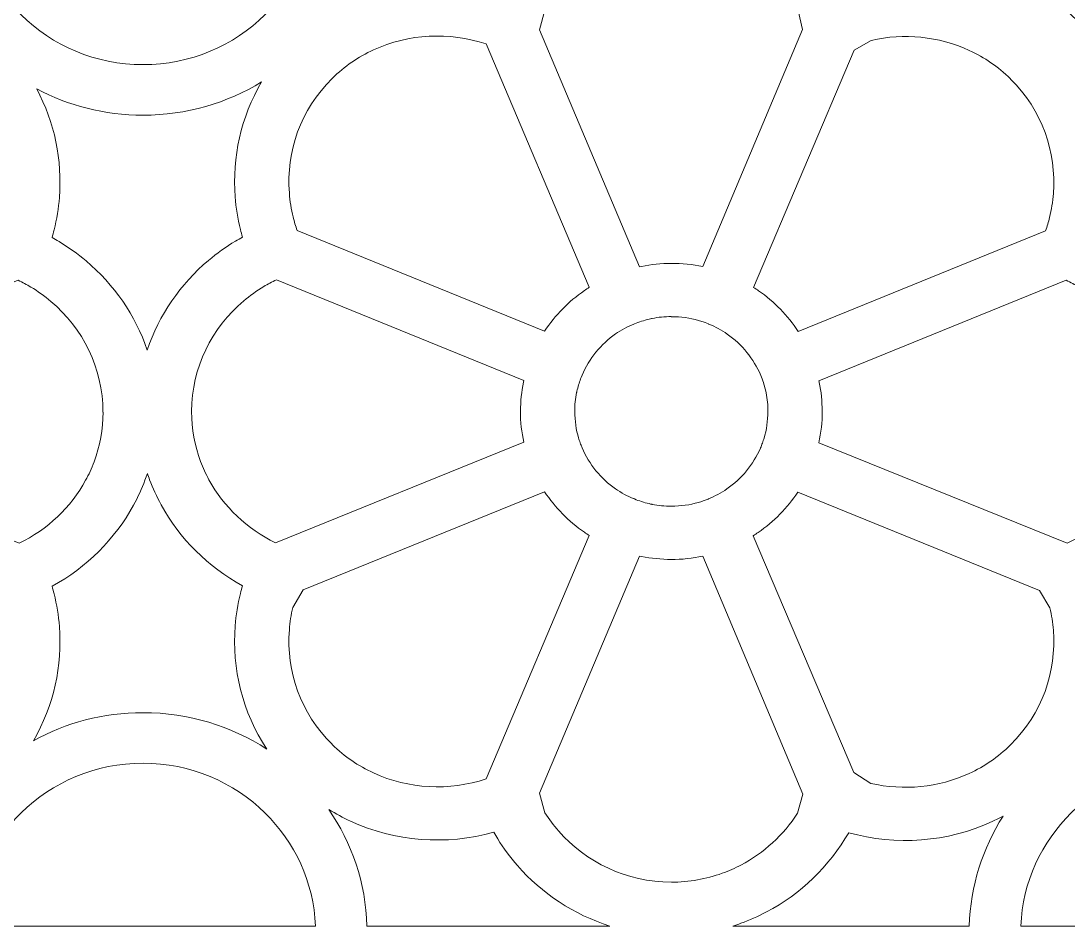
# Model space of a CAD drawing. Header units: millimetres. Extents: x -1200 to 1200, y -590 to 590.
# Drawn here: x -846.8 to -448, y -590 to -245.4 of the extents above; entities that cross this region are included whole.
import ezdxf

# ---------------------------------------------------------------- set-up
doc = ezdxf.new("R2010")
doc.units = ezdxf.units.MM
doc.header["$MEASUREMENT"] = 0
doc.layers.add('Layer 1', color=7, linetype='Continuous')

msp = doc.modelspace()

# ---------------------------------------------------------------- linework, layer by layer
at = {"layer": 'Layer 1', "color": 250, "lineweight": 20}
for points, knots in [([(-734.6347, -197.5319), (-734.6347, -197.5319), (-734.6347, -197.5295), (-734.6347, -197.5295), (-734.6347, -197.5295), (-734.5964, -197.5295), (-734.5964, -197.5295), (-734.5967, -179.7629), (-741.9656, -163.65), (-753.8757, -151.9653), (-765.7848, -140.2812), (-782.2063, -133.0523), (-800.3134, -133.0513), (-800.3134, -133.0513), (-800.3134, -133.089), (-800.3134, -133.089), (-800.3134, -133.089), (-800.3186, -133.089), (-800.3186, -133.089), (-800.3186, -133.089), (-800.3211, -133.089), (-800.3211, -133.089), (-800.3211, -133.089), (-800.3211, -133.0513), (-800.3211, -133.0513), (-818.4296, -133.0516), (-834.8532, -140.2812), (-846.763, -151.9667), (-858.6718, -163.651), (-866.0399, -179.7622), (-866.041, -197.5268), (-866.041, -197.5268), (-866.0026, -197.5268), (-866.0026, -197.5268), (-866.0026, -197.5268), (-866.0026, -197.5319), (-866.0026, -197.5319), (-866.0026, -197.5319), (-866.0026, -197.5343), (-866.0026, -197.5343), (-866.0026, -197.5343), (-866.041, -197.5343), (-866.041, -197.5343), (-866.0406, -215.3006), (-858.6718, -231.4135), (-846.7613, -243.0982), (-834.8522, -254.7819), (-818.4307, -262.0108), (-800.3239, -262.0118), (-800.3239, -262.0118), (-800.3239, -261.9742), (-800.3239, -261.9742), (-800.3239, -261.9742), (-800.3186, -261.9742), (-800.3186, -261.9742), (-800.3186, -261.9742), (-800.3162, -261.9742), (-800.3162, -261.9742), (-800.3162, -261.9742), (-800.3162, -262.0118), (-800.3162, -262.0118), (-782.2073, -262.0115), (-765.7841, -254.7819), (-753.874, -243.0968), (-741.9648, -231.4125), (-734.5974, -215.3016), (-734.5964, -197.537), (-734.5964, -197.537), (-734.6347, -197.537), (-734.6347, -197.537), (-734.6347, -197.537), (-734.6347, -197.5319), (-734.6347, -197.5319)], [0, 0, 0, 0, 0.04166667, 0.04166667, 0.04166667, 0.08333333, 0.08333333, 0.08333333, 0.125, 0.125, 0.125, 0.16666667, 0.16666667, 0.16666667, 0.20833333, 0.20833333, 0.20833333, 0.25, 0.25, 0.25, 0.29166667, 0.29166667, 0.29166667, 0.33333333, 0.33333333, 0.33333333, 0.375, 0.375, 0.375, 0.41666667, 0.41666667, 0.41666667, 0.45833333, 0.45833333, 0.45833333, 0.5, 0.5, 0.5, 0.54166667, 0.54166667, 0.54166667, 0.58333333, 0.58333333, 0.58333333, 0.625, 0.625, 0.625, 0.66666667, 0.66666667, 0.66666667, 0.70833333, 0.70833333, 0.70833333, 0.75, 0.75, 0.75, 0.79166667, 0.79166667, 0.79166667, 0.83333333, 0.83333333, 0.83333333, 0.875, 0.875, 0.875, 0.91666667, 0.91666667, 0.91666667, 0.95833333, 0.95833333, 0.95833333, 1, 1, 1, 1]), ([(-334.6335, -197.5319), (-334.6335, -197.5319), (-334.6335, -197.5295), (-334.6335, -197.5295), (-334.6335, -197.5295), (-334.5951, -197.5295), (-334.5951, -197.5295), (-334.5954, -179.7629), (-341.9642, -163.65), (-353.8744, -151.9653), (-365.7835, -140.2812), (-382.205, -133.0523), (-400.3121, -133.0513), (-400.3121, -133.0513), (-400.3121, -133.089), (-400.3121, -133.089), (-400.3121, -133.089), (-400.3174, -133.089), (-400.3174, -133.089), (-400.3174, -133.089), (-400.3198, -133.089), (-400.3198, -133.089), (-400.3198, -133.089), (-400.3198, -133.0513), (-400.3198, -133.0513), (-418.4283, -133.0516), (-434.8519, -140.2812), (-446.7617, -151.9667), (-458.6705, -163.651), (-466.0386, -179.7622), (-466.0397, -197.5268), (-466.0397, -197.5268), (-466.0013, -197.5268), (-466.0013, -197.5268), (-466.0013, -197.5268), (-466.0013, -197.5319), (-466.0013, -197.5319), (-466.0013, -197.5319), (-466.0013, -197.5343), (-466.0013, -197.5343), (-466.0013, -197.5343), (-466.0397, -197.5343), (-466.0397, -197.5343), (-466.0393, -215.3006), (-458.6705, -231.4135), (-446.76, -243.0982), (-434.8508, -254.7819), (-418.4293, -262.0108), (-400.3226, -262.0118), (-400.3226, -262.0118), (-400.3226, -261.9742), (-400.3226, -261.9742), (-400.3226, -261.9742), (-400.3174, -261.9742), (-400.3174, -261.9742), (-400.3174, -261.9742), (-400.3149, -261.9742), (-400.3149, -261.9742), (-400.3149, -261.9742), (-400.3149, -262.0118), (-400.3149, -262.0118), (-382.2061, -262.0115), (-365.7828, -254.7819), (-353.8726, -243.0968), (-341.9635, -231.4125), (-334.5961, -215.3016), (-334.5951, -197.537), (-334.5951, -197.537), (-334.6335, -197.537), (-334.6335, -197.537), (-334.6335, -197.537), (-334.6335, -197.5319), (-334.6335, -197.5319)], [0, 0, 0, 0, 0.04166667, 0.04166667, 0.04166667, 0.08333333, 0.08333333, 0.08333333, 0.125, 0.125, 0.125, 0.16666667, 0.16666667, 0.16666667, 0.20833333, 0.20833333, 0.20833333, 0.25, 0.25, 0.25, 0.29166667, 0.29166667, 0.29166667, 0.33333333, 0.33333333, 0.33333333, 0.375, 0.375, 0.375, 0.41666667, 0.41666667, 0.41666667, 0.45833333, 0.45833333, 0.45833333, 0.5, 0.5, 0.5, 0.54166667, 0.54166667, 0.54166667, 0.58333333, 0.58333333, 0.58333333, 0.625, 0.625, 0.625, 0.66666667, 0.66666667, 0.66666667, 0.70833333, 0.70833333, 0.70833333, 0.75, 0.75, 0.75, 0.79166667, 0.79166667, 0.79166667, 0.83333333, 0.83333333, 0.83333333, 0.875, 0.875, 0.875, 0.91666667, 0.91666667, 0.91666667, 0.95833333, 0.95833333, 0.95833333, 1, 1, 1, 1]), ([(-549.1739, -248.6367), (-549.1739, -248.6367), (-550.855, -241.4191), (-550.855, -241.4191), (-556.201, -232.9488), (-563.7117, -225.9862), (-572.6089, -221.3124), (-574.7995, -220.1616), (-577.183, -219.1173), (-579.7475, -218.192), (-585.828, -215.9993), (-592.3433, -214.8024), (-599.0879, -214.802), (-599.0879, -214.802), (-599.0879, -214.8418), (-599.0879, -214.8418), (-599.0879, -214.8418), (-599.0942, -214.8418), (-599.0942, -214.8418), (-616.231, -214.8418), (-631.5958, -222.3841), (-642.0414, -234.3168), (-643.9488, -236.4955), (-645.6944, -238.8206), (-647.2573, -241.27), (-647.2573, -241.27), (-649.2847, -248.7295), (-649.2847, -248.7295), (-649.2847, -248.7295), (-611.2115, -338.9738), (-611.2115, -338.9738), (-611.2115, -338.9738), (-610.4676, -338.8263), (-610.4676, -338.8263), (-606.7933, -338.0998), (-602.9951, -337.7173), (-599.1099, -337.7163), (-599.1099, -337.7163), (-599.1099, -337.6769), (-599.1099, -337.6769), (-599.1099, -337.6769), (-599.0987, -337.6769), (-599.0987, -337.6769), (-595.0415, -337.6769), (-591.0355, -338.1132), (-587.1286, -338.9378), (-587.1286, -338.9378), (-549.1739, -248.6367), (-549.1739, -248.6367)], [0, 0, 0, 0, 0.0625, 0.0625, 0.0625, 0.125, 0.125, 0.125, 0.1875, 0.1875, 0.1875, 0.25, 0.25, 0.25, 0.3125, 0.3125, 0.3125, 0.375, 0.375, 0.375, 0.4375, 0.4375, 0.4375, 0.5, 0.5, 0.5, 0.5625, 0.5625, 0.5625, 0.625, 0.625, 0.625, 0.6875, 0.6875, 0.6875, 0.75, 0.75, 0.75, 0.8125, 0.8125, 0.8125, 0.875, 0.875, 0.875, 0.9375, 0.9375, 0.9375, 1, 1, 1, 1]), ([(-741.6311, -325.1364), (-741.6311, -325.1364), (-647.3501, -363.48), (-647.3501, -363.48), (-643.3647, -357.4583), (-638.2238, -352.2164), (-632.2308, -348.0548), (-631.6066, -347.621), (-630.9871, -347.2062), (-630.3687, -346.8086), (-630.3687, -346.8086), (-669.6672, -254.1342), (-669.6672, -254.1342), (-683.7202, -249.4764), (-699.1407, -250.2207), (-712.5255, -256.3997), (-715.4489, -257.75), (-718.2202, -259.313), (-720.7994, -261.0859), (-723.381, -262.8604), (-725.8865, -264.9221), (-728.2854, -267.2725), (-728.2854, -267.2725), (-728.2651, -267.2923), (-728.2651, -267.2923), (-728.2651, -267.2923), (-728.2749, -267.3016), (-728.2749, -267.3016), (-740.3814, -279.1786), (-745.8038, -295.1824), (-744.5897, -310.8928), (-744.3466, -314.0409), (-743.8649, -317.0941), (-743.1457, -320.015), (-742.7203, -321.745), (-742.2159, -323.4546), (-741.6311, -325.1364)], [0, 0, 0, 0, 0.08333333, 0.08333333, 0.08333333, 0.16666667, 0.16666667, 0.16666667, 0.25, 0.25, 0.25, 0.33333333, 0.33333333, 0.33333333, 0.41666667, 0.41666667, 0.41666667, 0.5, 0.5, 0.5, 0.58333333, 0.58333333, 0.58333333, 0.66666667, 0.66666667, 0.66666667, 0.75, 0.75, 0.75, 0.83333333, 0.83333333, 0.83333333, 0.91666667, 0.91666667, 0.91666667, 1, 1, 1, 1]), ([(-550.7584, -363.6274), (-550.7584, -363.6274), (-456.5685, -325.3215), (-456.5685, -325.3215), (-455.9836, -323.6397), (-455.4772, -321.9291), (-455.0513, -320.1987), (-454.3321, -317.2779), (-453.8505, -314.225), (-453.6074, -311.0765), (-452.3933, -295.3661), (-457.8156, -279.3624), (-469.9222, -267.4853), (-469.9222, -267.4853), (-469.932, -267.4761), (-469.932, -267.4761), (-469.932, -267.4761), (-469.9117, -267.4563), (-469.9117, -267.4563), (-472.3105, -265.1055), (-474.8158, -263.0439), (-477.3977, -261.2696), (-479.9765, -259.4965), (-482.7482, -257.9334), (-485.6716, -256.5838), (-497.3163, -251.2075), (-510.5037, -249.9459), (-522.99, -252.7761), (-522.99, -252.7761), (-529.4576, -256.5072), (-529.4576, -256.5072), (-529.4576, -256.5072), (-567.7603, -346.8329), (-567.7603, -346.8329), (-567.1091, -347.249), (-566.4695, -347.6743), (-565.8445, -348.1106), (-559.8659, -352.2811), (-554.7365, -357.5544), (-550.7584, -363.6274)], [0, 0, 0, 0, 0.07692308, 0.07692308, 0.07692308, 0.15384615, 0.15384615, 0.15384615, 0.23076923, 0.23076923, 0.23076923, 0.30769231, 0.30769231, 0.30769231, 0.38461538, 0.38461538, 0.38461538, 0.46153846, 0.46153846, 0.46153846, 0.53846154, 0.53846154, 0.53846154, 0.61538462, 0.61538462, 0.61538462, 0.69230769, 0.69230769, 0.69230769, 0.76923077, 0.76923077, 0.76923077, 0.84615385, 0.84615385, 0.84615385, 0.92307692, 0.92307692, 0.92307692, 1, 1, 1, 1]), ([(-840.8273, -271.2575), (-833.9548, -284.053), (-831.0746, -298.4115), (-832.1697, -312.5846), (-832.4843, -316.6541), (-833.1547, -320.7945), (-834.1801, -324.9605), (-834.42, -325.9354), (-834.6809, -326.9089), (-834.9613, -327.8786), (-834.0667, -328.3703), (-833.1791, -328.8784), (-832.3013, -329.4044), (-828.6576, -331.5878), (-825.2115, -334.0502), (-821.9975, -336.7585), (-811.3391, -345.7397), (-803.1946, -357.4258), (-798.7223, -370.7026), (-794.2637, -357.3505), (-786.0951, -345.5977), (-775.3875, -336.5751), (-772.1732, -333.8664), (-768.7274, -331.4041), (-765.0838, -329.2209), (-764.2059, -328.6951), (-763.3197, -328.1872), (-762.4251, -327.6955), (-762.7055, -326.7251), (-762.9654, -325.7516), (-763.2053, -324.7764), (-764.2307, -320.6104), (-764.901, -316.4703), (-765.2156, -312.4008), (-766.3812, -297.3152), (-763.0428, -282.0197), (-755.1808, -268.6224), (-768.2653, -276.6246), (-783.7342, -281.2502), (-800.3162, -281.2505), (-800.3162, -281.2505), (-800.3162, -281.2881), (-800.3162, -281.2881), (-800.3162, -281.2881), (-800.3186, -281.2881), (-800.3186, -281.2881), (-800.3186, -281.2881), (-800.3239, -281.2881), (-800.3239, -281.2881), (-800.3239, -281.2881), (-800.3239, -281.2505), (-800.3239, -281.2505), (-814.9894, -281.2498), (-828.7828, -277.6299), (-840.8273, -271.2575)], [0, 0, 0, 0, 0.05555556, 0.05555556, 0.05555556, 0.11111111, 0.11111111, 0.11111111, 0.16666667, 0.16666667, 0.16666667, 0.22222222, 0.22222222, 0.22222222, 0.27777778, 0.27777778, 0.27777778, 0.33333333, 0.33333333, 0.33333333, 0.38888889, 0.38888889, 0.38888889, 0.44444444, 0.44444444, 0.44444444, 0.5, 0.5, 0.5, 0.55555556, 0.55555556, 0.55555556, 0.61111111, 0.61111111, 0.61111111, 0.66666667, 0.66666667, 0.66666667, 0.72222222, 0.72222222, 0.72222222, 0.77777778, 0.77777778, 0.77777778, 0.83333333, 0.83333333, 0.83333333, 0.88888889, 0.88888889, 0.88888889, 0.94444444, 0.94444444, 0.94444444, 1, 1, 1, 1]), ([(-847.8606, -344.1314), (-847.8606, -344.1314), (-942.0666, -382.3884), (-942.0666, -382.3884), (-941.9903, -382.7176), (-941.9414, -382.9274), (-941.9229, -383.0194), (-941.9229, -383.0194), (-941.9229, -383.0591), (-941.9229, -383.0591), (-941.2236, -386.5062), (-940.8553, -390.1806), (-940.8543, -394.0527), (-940.8543, -394.0527), (-940.8142, -394.0527), (-940.8142, -394.0527), (-940.8142, -394.0527), (-940.8142, -394.0636), (-940.8142, -394.0636), (-940.8142, -398.1246), (-941.2697, -402.1195), (-942.1315, -405.9995), (-942.1315, -405.9995), (-847.5345, -444.2716), (-847.5345, -444.2716), (-836.6957, -439.0167), (-827.8021, -430.5946), (-822.1694, -420.2742), (-820.9969, -418.1249), (-819.9321, -415.7865), (-818.9894, -413.2705), (-816.7537, -407.3052), (-815.5341, -400.9126), (-815.5338, -394.2952), (-815.5338, -394.2952), (-815.5739, -394.2952), (-815.5739, -394.2952), (-815.5739, -394.2952), (-815.5739, -394.2894), (-815.5739, -394.2894), (-815.5739, -377.4765), (-823.2622, -362.4021), (-835.4245, -352.1538), (-837.807, -350.1459), (-840.3603, -348.3214), (-843.0591, -346.7043), (-844.5964, -345.7828), (-846.1994, -344.9249), (-847.8606, -344.1314)], [0, 0, 0, 0, 0.0625, 0.0625, 0.0625, 0.125, 0.125, 0.125, 0.1875, 0.1875, 0.1875, 0.25, 0.25, 0.25, 0.3125, 0.3125, 0.3125, 0.375, 0.375, 0.375, 0.4375, 0.4375, 0.4375, 0.5, 0.5, 0.5, 0.5625, 0.5625, 0.5625, 0.625, 0.625, 0.625, 0.6875, 0.6875, 0.6875, 0.75, 0.75, 0.75, 0.8125, 0.8125, 0.8125, 0.875, 0.875, 0.875, 0.9375, 0.9375, 0.9375, 1, 1, 1, 1]), ([(-655.2602, -382.229), (-655.2602, -382.229), (-749.5255, -343.9477), (-749.5255, -343.9477), (-751.187, -344.7412), (-752.7882, -345.5994), (-754.3259, -346.5205), (-757.0247, -348.138), (-759.5785, -349.9625), (-761.9605, -351.9704), (-774.1232, -362.2187), (-781.8115, -377.2927), (-781.8115, -394.1053), (-781.8115, -394.1053), (-781.8115, -394.1118), (-781.8115, -394.1118), (-781.8115, -394.1118), (-781.8516, -394.1118), (-781.8516, -394.1118), (-781.8512, -400.7286), (-780.6316, -407.1215), (-778.396, -413.0864), (-777.4533, -415.6028), (-776.3885, -417.9408), (-775.2159, -420.0901), (-769.5836, -430.4109), (-760.6907, -438.8333), (-749.8512, -444.0885), (-749.8512, -444.0885), (-655.2828, -405.8284), (-655.2828, -405.8284), (-656.1265, -401.9895), (-656.5712, -398.0513), (-656.5712, -394.0636), (-656.5712, -394.0636), (-656.5712, -394.0527), (-656.5712, -394.0527), (-656.5712, -394.0527), (-656.5311, -394.0527), (-656.5311, -394.0527), (-656.53, -390.2517), (-656.1419, -386.5326), (-655.4045, -382.9342), (-655.4045, -382.9342), (-655.2602, -382.229), (-655.2602, -382.229)], [0, 0, 0, 0, 0.06666667, 0.06666667, 0.06666667, 0.13333333, 0.13333333, 0.13333333, 0.2, 0.2, 0.2, 0.26666667, 0.26666667, 0.26666667, 0.33333333, 0.33333333, 0.33333333, 0.4, 0.4, 0.4, 0.46666667, 0.46666667, 0.46666667, 0.53333333, 0.53333333, 0.53333333, 0.6, 0.6, 0.6, 0.66666667, 0.66666667, 0.66666667, 0.73333333, 0.73333333, 0.73333333, 0.8, 0.8, 0.8, 0.86666667, 0.86666667, 0.86666667, 0.93333333, 0.93333333, 0.93333333, 1, 1, 1, 1]), ([(-448.6723, -344.1314), (-448.6723, -344.1314), (-542.8783, -382.3884), (-542.8783, -382.3884), (-542.8019, -382.7176), (-542.7531, -382.9274), (-542.7346, -383.0194), (-542.7346, -383.0194), (-542.7346, -383.0591), (-542.7346, -383.0591), (-542.0354, -386.5062), (-541.667, -390.1806), (-541.666, -394.0527), (-541.666, -394.0527), (-541.6259, -394.0527), (-541.6259, -394.0527), (-541.6259, -394.0527), (-541.6259, -394.0636), (-541.6259, -394.0636), (-541.6259, -398.1246), (-542.0814, -402.1195), (-542.9432, -405.9995), (-542.9432, -405.9995), (-448.3462, -444.2716), (-448.3462, -444.2716), (-437.5075, -439.0167), (-428.6138, -430.5946), (-422.9812, -420.2742), (-421.8086, -418.1249), (-420.7438, -415.7865), (-419.8011, -413.2705), (-417.5655, -407.3052), (-416.3458, -400.9126), (-416.3455, -394.2952), (-416.3455, -394.2952), (-416.3856, -394.2952), (-416.3856, -394.2952), (-416.3856, -394.2952), (-416.3856, -394.2894), (-416.3856, -394.2894), (-416.3856, -377.4765), (-424.0738, -362.4021), (-436.2362, -352.1538), (-438.6186, -350.1459), (-441.172, -348.3214), (-443.8708, -346.7043), (-445.4081, -345.7828), (-447.0111, -344.9249), (-448.6723, -344.1314)], [0, 0, 0, 0, 0.0625, 0.0625, 0.0625, 0.125, 0.125, 0.125, 0.1875, 0.1875, 0.1875, 0.25, 0.25, 0.25, 0.3125, 0.3125, 0.3125, 0.375, 0.375, 0.375, 0.4375, 0.4375, 0.4375, 0.5, 0.5, 0.5, 0.5625, 0.5625, 0.5625, 0.625, 0.625, 0.625, 0.6875, 0.6875, 0.6875, 0.75, 0.75, 0.75, 0.8125, 0.8125, 0.8125, 0.875, 0.875, 0.875, 0.9375, 0.9375, 0.9375, 1, 1, 1, 1]), ([(-633.8268, -406.0248), (-633.7159, -406.3355), (-633.6026, -406.6401), (-633.4871, -406.9377), (-633.4871, -406.9377), (-633.0944, -407.8667), (-633.0944, -407.8667), (-630.4008, -414.2395), (-625.9439, -419.675), (-620.3402, -423.5666), (-619.3316, -424.2671), (-618.1827, -424.9689), (-616.8996, -425.6672), (-615.8962, -426.2134), (-614.793, -426.7417), (-613.5918, -427.2447), (-613.5918, -427.2447), (-613.5539, -427.2601), (-613.5539, -427.2601), (-613.5539, -427.2601), (-613.512, -427.2772), (-613.512, -427.2772), (-613.512, -427.2772), (-613.1918, -427.4076), (-613.1918, -427.4076), (-611.397, -428.1388), (-609.5165, -428.7369), (-607.5658, -429.1869), (-606.6022, -429.4093), (-606.6248, -429.4217), (-606.4232, -429.4613), (-604.0628, -429.9281), (-601.6165, -430.1741), (-599.1099, -430.1744), (-599.1099, -430.1744), (-599.1099, -430.1348), (-599.1099, -430.1348), (-599.1099, -430.1348), (-599.0987, -430.1348), (-599.0987, -430.1348), (-595.4391, -430.1348), (-591.9897, -429.6472), (-588.8089, -428.74), (-588.2488, -428.5802), (-587.62, -428.38), (-586.9242, -428.1412), (-586.4199, -427.9677), (-585.9343, -427.7895), (-585.4663, -427.6074), (-585.4663, -427.6074), (-585.0736, -427.4421), (-585.0736, -427.4421), (-585.0736, -427.4421), (-585.0683, -427.4401), (-585.0683, -427.4401), (-585.0683, -427.4401), (-584.9878, -427.4004), (-584.9878, -427.4004), (-583.7441, -426.893), (-582.5227, -426.3133), (-581.331, -425.6676), (-580.1646, -425.0359), (-579.0312, -424.3386), (-577.9367, -423.582), (-572.3121, -419.6935), (-567.852, -414.3076), (-565.1679, -408.0238), (-565.1679, -408.0238), (-565.1302, -407.9362), (-565.1302, -407.9362), (-565.1302, -407.9362), (-565.1313, -407.9359), (-565.1313, -407.9359), (-564.8767, -407.3364), (-564.6385, -406.7314), (-564.4191, -406.1234), (-564.1634, -405.4154), (-563.9534, -404.7899), (-563.7927, -404.2526), (-562.843, -401.082), (-562.3324, -397.665), (-562.3324, -394.0636), (-562.3324, -394.0636), (-562.3324, -394.0527), (-562.3324, -394.0527), (-562.3324, -394.0527), (-562.2919, -394.0527), (-562.2919, -394.0527), (-562.2922, -391.7436), (-562.5469, -389.3771), (-563.0299, -386.9856), (-563.0299, -386.9856), (-563.0373, -386.9873), (-563.0373, -386.9873), (-563.0373, -386.9873), (-563.2685, -385.8431), (-563.2685, -385.8431), (-563.7212, -383.931), (-564.3127, -382.112), (-565.028, -380.3993), (-565.028, -380.3993), (-565.0552, -380.3336), (-565.0552, -380.3336), (-567.7181, -373.991), (-572.1785, -368.5493), (-577.8157, -364.6163), (-578.9349, -363.8355), (-580.0726, -363.1275), (-581.2218, -362.4996), (-582.244, -361.9412), (-583.4689, -361.3663), (-584.8947, -360.7798), (-584.8947, -360.7798), (-584.8856, -360.7593), (-584.8856, -360.7593), (-584.8856, -360.7593), (-586.2117, -360.2392), (-586.2117, -360.2392), (-586.4453, -360.1536), (-586.6821, -360.0688), (-586.9238, -359.9856), (-587.6196, -359.7468), (-588.2485, -359.5466), (-588.8086, -359.3868), (-591.9897, -358.4797), (-595.4391, -357.9921), (-599.0987, -357.9921), (-599.0987, -357.9921), (-599.1099, -357.9921), (-599.1099, -357.9921), (-599.1099, -357.9921), (-599.1099, -357.9524), (-599.1099, -357.9524), (-601.6162, -357.9527), (-604.0621, -358.1988), (-606.4232, -358.6658), (-606.6409, -358.7086), (-606.5952, -358.7161), (-607.5658, -358.9399), (-609.5161, -359.3895), (-611.397, -359.9884), (-613.1922, -360.7196), (-613.1922, -360.7196), (-613.3575, -360.787), (-613.3575, -360.787), (-614.65, -361.3194), (-615.8316, -361.8785), (-616.9003, -362.4599), (-618.183, -363.1579), (-619.3319, -363.8601), (-620.3406, -364.5605), (-625.9439, -368.4522), (-630.4005, -373.8873), (-633.0944, -380.2604), (-633.0944, -380.2604), (-633.4752, -381.161), (-633.4752, -381.161), (-634.0375, -382.6143), (-634.516, -384.1572), (-634.9052, -385.7846), (-635.1347, -386.7437), (-635.1413, -386.6982), (-635.1832, -386.9018), (-635.6554, -389.2084), (-635.9048, -391.6002), (-635.9052, -394.0527), (-635.9052, -394.0527), (-635.8647, -394.0527), (-635.8647, -394.0527), (-635.8647, -394.0527), (-635.8647, -394.0636), (-635.8647, -394.0636), (-635.8647, -397.6579), (-635.3659, -401.0471), (-634.4386, -404.1733), (-634.2757, -404.7228), (-634.0706, -405.3422), (-633.8268, -406.0248)], [0, 0, 0, 0, 0.01694915, 0.01694915, 0.01694915, 0.03389831, 0.03389831, 0.03389831, 0.05084746, 0.05084746, 0.05084746, 0.06779661, 0.06779661, 0.06779661, 0.08474576, 0.08474576, 0.08474576, 0.10169492, 0.10169492, 0.10169492, 0.11864407, 0.11864407, 0.11864407, 0.13559322, 0.13559322, 0.13559322, 0.15254237, 0.15254237, 0.15254237, 0.16949153, 0.16949153, 0.16949153, 0.18644068, 0.18644068, 0.18644068, 0.20338983, 0.20338983, 0.20338983, 0.22033898, 0.22033898, 0.22033898, 0.23728814, 0.23728814, 0.23728814, 0.25423729, 0.25423729, 0.25423729, 0.27118644, 0.27118644, 0.27118644, 0.28813559, 0.28813559, 0.28813559, 0.30508475, 0.30508475, 0.30508475, 0.3220339, 0.3220339, 0.3220339, 0.33898305, 0.33898305, 0.33898305, 0.3559322, 0.3559322, 0.3559322, 0.37288136, 0.37288136, 0.37288136, 0.38983051, 0.38983051, 0.38983051, 0.40677966, 0.40677966, 0.40677966, 0.42372881, 0.42372881, 0.42372881, 0.44067797, 0.44067797, 0.44067797, 0.45762712, 0.45762712, 0.45762712, 0.47457627, 0.47457627, 0.47457627, 0.49152542, 0.49152542, 0.49152542, 0.50847458, 0.50847458, 0.50847458, 0.52542373, 0.52542373, 0.52542373, 0.54237288, 0.54237288, 0.54237288, 0.55932203, 0.55932203, 0.55932203, 0.57627119, 0.57627119, 0.57627119, 0.59322034, 0.59322034, 0.59322034, 0.61016949, 0.61016949, 0.61016949, 0.62711864, 0.62711864, 0.62711864, 0.6440678, 0.6440678, 0.6440678, 0.66101695, 0.66101695, 0.66101695, 0.6779661, 0.6779661, 0.6779661, 0.69491525, 0.69491525, 0.69491525, 0.71186441, 0.71186441, 0.71186441, 0.72881356, 0.72881356, 0.72881356, 0.74576271, 0.74576271, 0.74576271, 0.76271186, 0.76271186, 0.76271186, 0.77966102, 0.77966102, 0.77966102, 0.79661017, 0.79661017, 0.79661017, 0.81355932, 0.81355932, 0.81355932, 0.83050847, 0.83050847, 0.83050847, 0.84745763, 0.84745763, 0.84745763, 0.86440678, 0.86440678, 0.86440678, 0.88135593, 0.88135593, 0.88135593, 0.89830508, 0.89830508, 0.89830508, 0.91525424, 0.91525424, 0.91525424, 0.93220339, 0.93220339, 0.93220339, 0.94915254, 0.94915254, 0.94915254, 0.96610169, 0.96610169, 0.96610169, 0.98305085, 0.98305085, 0.98305085, 1, 1, 1, 1]), ([(-753.1802, -522.6717), (-762.4694, -508.5362), (-766.4726, -492.0042), (-765.2156, -475.7274), (-764.9017, -471.6582), (-764.2311, -467.5182), (-763.206, -463.3515), (-762.9695, -462.3889), (-762.7138, -461.4298), (-762.4376, -460.472), (-775.5654, -453.2825), (-786.3549, -442.549), (-793.4144, -429.6133), (-795.1405, -426.4505), (-796.6119, -423.2618), (-797.8082, -420.0695), (-798.106, -419.2743), (-798.39, -418.4716), (-798.6609, -417.6637), (-798.9504, -418.5342), (-799.2566, -419.3982), (-799.5772, -420.2536), (-800.7735, -423.4455), (-802.2449, -426.6346), (-803.9709, -429.7967), (-811.0304, -442.7331), (-821.8217, -453.4669), (-834.9505, -460.6561), (-834.6743, -461.6132), (-834.4165, -462.5723), (-834.1801, -463.5342), (-833.1547, -467.7002), (-832.4843, -471.8402), (-832.1697, -475.9101), (-831.0115, -490.9024), (-834.3, -506.0996), (-842.0577, -519.4374), (-829.7252, -512.6523), (-815.4894, -508.7823), (-800.3211, -508.7819), (-800.3211, -508.7819), (-800.3211, -508.7443), (-800.3211, -508.7443), (-800.3211, -508.7443), (-800.3186, -508.7443), (-800.3186, -508.7443), (-800.3186, -508.7443), (-800.3134, -508.7443), (-800.3134, -508.7443), (-800.3134, -508.7443), (-800.3134, -508.7819), (-800.3134, -508.7819), (-782.8791, -508.783), (-766.6759, -513.8958), (-753.1802, -522.6717)], [0, 0, 0, 0, 0.05555556, 0.05555556, 0.05555556, 0.11111111, 0.11111111, 0.11111111, 0.16666667, 0.16666667, 0.16666667, 0.22222222, 0.22222222, 0.22222222, 0.27777778, 0.27777778, 0.27777778, 0.33333333, 0.33333333, 0.33333333, 0.38888889, 0.38888889, 0.38888889, 0.44444444, 0.44444444, 0.44444444, 0.5, 0.5, 0.5, 0.55555556, 0.55555556, 0.55555556, 0.61111111, 0.61111111, 0.61111111, 0.66666667, 0.66666667, 0.66666667, 0.72222222, 0.72222222, 0.72222222, 0.77777778, 0.77777778, 0.77777778, 0.83333333, 0.83333333, 0.83333333, 0.88888889, 0.88888889, 0.88888889, 0.94444444, 0.94444444, 0.94444444, 1, 1, 1, 1]), ([(-739.3431, -462.0601), (-739.3431, -462.0601), (-743.2912, -468.7144), (-743.2912, -468.7144), (-743.9301, -471.4525), (-744.363, -474.3019), (-744.5897, -477.2357), (-745.8048, -492.9691), (-740.3974, -508.9735), (-728.315, -520.8249), (-728.315, -520.8249), (-728.2749, -520.8249), (-728.2749, -520.8249), (-728.2749, -520.8249), (-728.2651, -520.8345), (-728.2651, -520.8345), (-728.2651, -520.8345), (-728.2854, -520.8544), (-728.2854, -520.8544), (-725.8861, -523.2051), (-723.381, -525.2674), (-720.7994, -527.0416), (-718.2199, -528.8151), (-715.4489, -530.3786), (-712.5258, -531.7277), (-699.1407, -537.9078), (-683.7191, -538.6514), (-669.6658, -533.993), (-669.6658, -533.993), (-630.3687, -441.3203), (-630.3687, -441.3203), (-630.9868, -440.9226), (-631.6066, -440.5062), (-632.2305, -440.0723), (-638.2241, -435.9104), (-643.3657, -430.6703), (-647.3511, -424.6479), (-647.3511, -424.6479), (-739.3431, -462.0601), (-739.3431, -462.0601)], [0, 0, 0, 0, 0.07692308, 0.07692308, 0.07692308, 0.15384615, 0.15384615, 0.15384615, 0.23076923, 0.23076923, 0.23076923, 0.30769231, 0.30769231, 0.30769231, 0.38461538, 0.38461538, 0.38461538, 0.46153846, 0.46153846, 0.46153846, 0.53846154, 0.53846154, 0.53846154, 0.61538462, 0.61538462, 0.61538462, 0.69230769, 0.69230769, 0.69230769, 0.76923077, 0.76923077, 0.76923077, 0.84615385, 0.84615385, 0.84615385, 0.92307692, 0.92307692, 0.92307692, 1, 1, 1, 1]), ([(-458.8536, -462.2438), (-458.8536, -462.2438), (-550.9377, -424.794), (-550.9377, -424.794), (-554.9381, -430.8157), (-560.0737, -436.0384), (-566.0465, -440.1678), (-566.6474, -440.5835), (-567.2588, -440.989), (-567.8782, -441.3832), (-567.8782, -441.3832), (-529.6132, -531.62), (-529.6132, -531.62), (-529.6132, -531.62), (-523.1296, -535.6895), (-523.1296, -535.6895), (-510.6024, -538.56), (-497.3596, -537.3073), (-485.6716, -531.9108), (-482.7482, -530.5613), (-479.9765, -528.9982), (-477.3977, -527.225), (-474.8158, -525.4508), (-472.3105, -523.3892), (-469.9117, -521.0384), (-469.9117, -521.0384), (-469.932, -521.0186), (-469.932, -521.0186), (-469.932, -521.0186), (-469.9222, -521.0094), (-469.9222, -521.0094), (-457.8156, -509.1323), (-452.3933, -493.1289), (-453.6074, -477.4181), (-453.8341, -474.4853), (-454.268, -471.636), (-454.9073, -468.8988), (-454.9073, -468.8988), (-458.8536, -462.2438), (-458.8536, -462.2438)], [0, 0, 0, 0, 0.07692308, 0.07692308, 0.07692308, 0.15384615, 0.15384615, 0.15384615, 0.23076923, 0.23076923, 0.23076923, 0.30769231, 0.30769231, 0.30769231, 0.38461538, 0.38461538, 0.38461538, 0.46153846, 0.46153846, 0.46153846, 0.53846154, 0.53846154, 0.53846154, 0.61538462, 0.61538462, 0.61538462, 0.69230769, 0.69230769, 0.69230769, 0.76923077, 0.76923077, 0.76923077, 0.84615385, 0.84615385, 0.84615385, 0.92307692, 0.92307692, 0.92307692, 1, 1, 1, 1]), ([(-551.0395, -546.9992), (-551.0395, -546.9992), (-549.0617, -539.7584), (-549.0617, -539.7584), (-549.0617, -539.7584), (-587.1286, -449.19), (-587.1286, -449.19), (-591.0355, -450.0153), (-595.0411, -450.4499), (-599.0987, -450.4499), (-599.0987, -450.4499), (-599.1099, -450.4499), (-599.1099, -450.4499), (-599.1099, -450.4499), (-599.1099, -450.4106), (-599.1099, -450.4106), (-602.9948, -450.4096), (-606.7933, -450.027), (-610.4676, -449.3009), (-610.4676, -449.3009), (-611.2111, -449.1534), (-611.2111, -449.1534), (-611.2111, -449.1534), (-649.3164, -539.4716), (-649.3164, -539.4716), (-649.3164, -539.4716), (-647.258, -546.8572), (-647.258, -546.8572), (-645.6947, -549.3069), (-643.9492, -551.6313), (-642.0414, -553.8103), (-631.5958, -565.7431), (-616.231, -573.2854), (-599.0942, -573.2854), (-599.0942, -573.2854), (-599.0879, -573.2854), (-599.0879, -573.2854), (-599.0879, -573.2854), (-599.0879, -573.3251), (-599.0879, -573.3251), (-592.3433, -573.3248), (-585.828, -572.1278), (-579.7475, -569.9352), (-577.183, -569.0099), (-574.7999, -567.9659), (-572.6089, -566.8148), (-563.814, -562.1951), (-556.3733, -555.3381), (-551.0395, -546.9992)], [0, 0, 0, 0, 0.0625, 0.0625, 0.0625, 0.125, 0.125, 0.125, 0.1875, 0.1875, 0.1875, 0.25, 0.25, 0.25, 0.3125, 0.3125, 0.3125, 0.375, 0.375, 0.375, 0.4375, 0.4375, 0.4375, 0.5, 0.5, 0.5, 0.5625, 0.5625, 0.5625, 0.625, 0.625, 0.625, 0.6875, 0.6875, 0.6875, 0.75, 0.75, 0.75, 0.8125, 0.8125, 0.8125, 0.875, 0.875, 0.875, 0.9375, 0.9375, 0.9375, 1, 1, 1, 1]), ([(-734.6455, -590.0266), (-734.6455, -590.0266), (-865.9939, -590.0266), (-865.9939, -590.0266), (-865.3448, -573.2413), (-858.1176, -558.0766), (-846.763, -546.9359), (-834.8532, -535.2505), (-818.4296, -528.021), (-800.3211, -528.0206), (-800.3211, -528.0206), (-800.3211, -528.0582), (-800.3211, -528.0582), (-800.3211, -528.0582), (-800.3186, -528.0582), (-800.3186, -528.0582), (-800.3186, -528.0582), (-800.3134, -528.0582), (-800.3134, -528.0582), (-800.3134, -528.0582), (-800.3134, -528.0206), (-800.3134, -528.0206), (-782.2063, -528.0216), (-765.7848, -535.2505), (-753.8757, -546.9345), (-742.5204, -558.0749), (-735.2946, -573.2406), (-734.6455, -590.0266)], [0, 0, 0, 0, 0.11111111, 0.11111111, 0.11111111, 0.22222222, 0.22222222, 0.22222222, 0.33333333, 0.33333333, 0.33333333, 0.44444444, 0.44444444, 0.44444444, 0.55555556, 0.55555556, 0.55555556, 0.66666667, 0.66666667, 0.66666667, 0.77777778, 0.77777778, 0.77777778, 0.88888889, 0.88888889, 0.88888889, 1, 1, 1, 1]), ([(-334.6443, -590.0266), (-334.6443, -590.0266), (-465.9926, -590.0266), (-465.9926, -590.0266), (-465.3435, -573.2413), (-458.1163, -558.0766), (-446.7617, -546.9359), (-434.8519, -535.2505), (-418.4283, -528.021), (-400.3198, -528.0206), (-400.3198, -528.0206), (-400.3198, -528.0582), (-400.3198, -528.0582), (-400.3198, -528.0582), (-400.3174, -528.0582), (-400.3174, -528.0582), (-400.3174, -528.0582), (-400.3121, -528.0582), (-400.3121, -528.0582), (-400.3121, -528.0582), (-400.3121, -528.0206), (-400.3121, -528.0206), (-382.205, -528.0216), (-365.7835, -535.2505), (-353.8744, -546.9345), (-342.5191, -558.0749), (-335.2933, -573.2406), (-334.6443, -590.0266)], [0, 0, 0, 0, 0.11111111, 0.11111111, 0.11111111, 0.22222222, 0.22222222, 0.22222222, 0.33333333, 0.33333333, 0.33333333, 0.44444444, 0.44444444, 0.44444444, 0.55555556, 0.55555556, 0.55555556, 0.66666667, 0.66666667, 0.66666667, 0.77777778, 0.77777778, 0.77777778, 0.88888889, 0.88888889, 0.88888889, 1, 1, 1, 1]), ([(-622.4768, -590.0266), (-622.4768, -590.0266), (-715.0244, -590.0266), (-715.0244, -590.0266), (-715.5092, -573.5831), (-720.8102, -558.3366), (-729.5887, -545.6025), (-726.884, -547.2856), (-724.1304, -548.772), (-721.342, -550.0594), (-704.2774, -557.938), (-684.8181, -559.3464), (-666.756, -554.3191), (-666.2642, -555.179), (-665.7543, -556.0303), (-665.229, -556.8742), (-663.0035, -560.4489), (-660.4938, -563.83), (-657.7329, -566.9832), (-648.4305, -577.6103), (-636.2822, -585.6874), (-622.4768, -590.0266)], [0, 0, 0, 0, 0.14285714, 0.14285714, 0.14285714, 0.28571429, 0.28571429, 0.28571429, 0.42857143, 0.42857143, 0.42857143, 0.57142857, 0.57142857, 0.57142857, 0.71428571, 0.71428571, 0.71428571, 0.85714286, 0.85714286, 0.85714286, 1, 1, 1, 1]), ([(-485.6127, -590.0266), (-485.6127, -590.0266), (-575.7388, -590.0266), (-575.7388, -590.0266), (-574.6921, -589.6991), (-573.6552, -589.3504), (-572.6298, -588.9805), (-569.3765, -587.8068), (-566.1259, -586.3632), (-562.903, -584.6698), (-549.7833, -577.7779), (-538.888, -567.2641), (-531.5607, -554.4707), (-513.4654, -559.537), (-493.957, -558.1382), (-476.8554, -550.2424), (-475.4837, -549.6094), (-474.1196, -548.9271), (-472.7661, -548.1982), (-480.5147, -560.3867), (-485.1603, -574.686), (-485.6127, -590.0266)], [0, 0, 0, 0, 0.14285714, 0.14285714, 0.14285714, 0.28571429, 0.28571429, 0.28571429, 0.42857143, 0.42857143, 0.42857143, 0.57142857, 0.57142857, 0.57142857, 0.71428571, 0.71428571, 0.71428571, 0.85714286, 0.85714286, 0.85714286, 1, 1, 1, 1])]:
    msp.add_open_spline(points, degree=3, knots=knots, dxfattribs=at)

doc.saveas('drawing.dxf')
